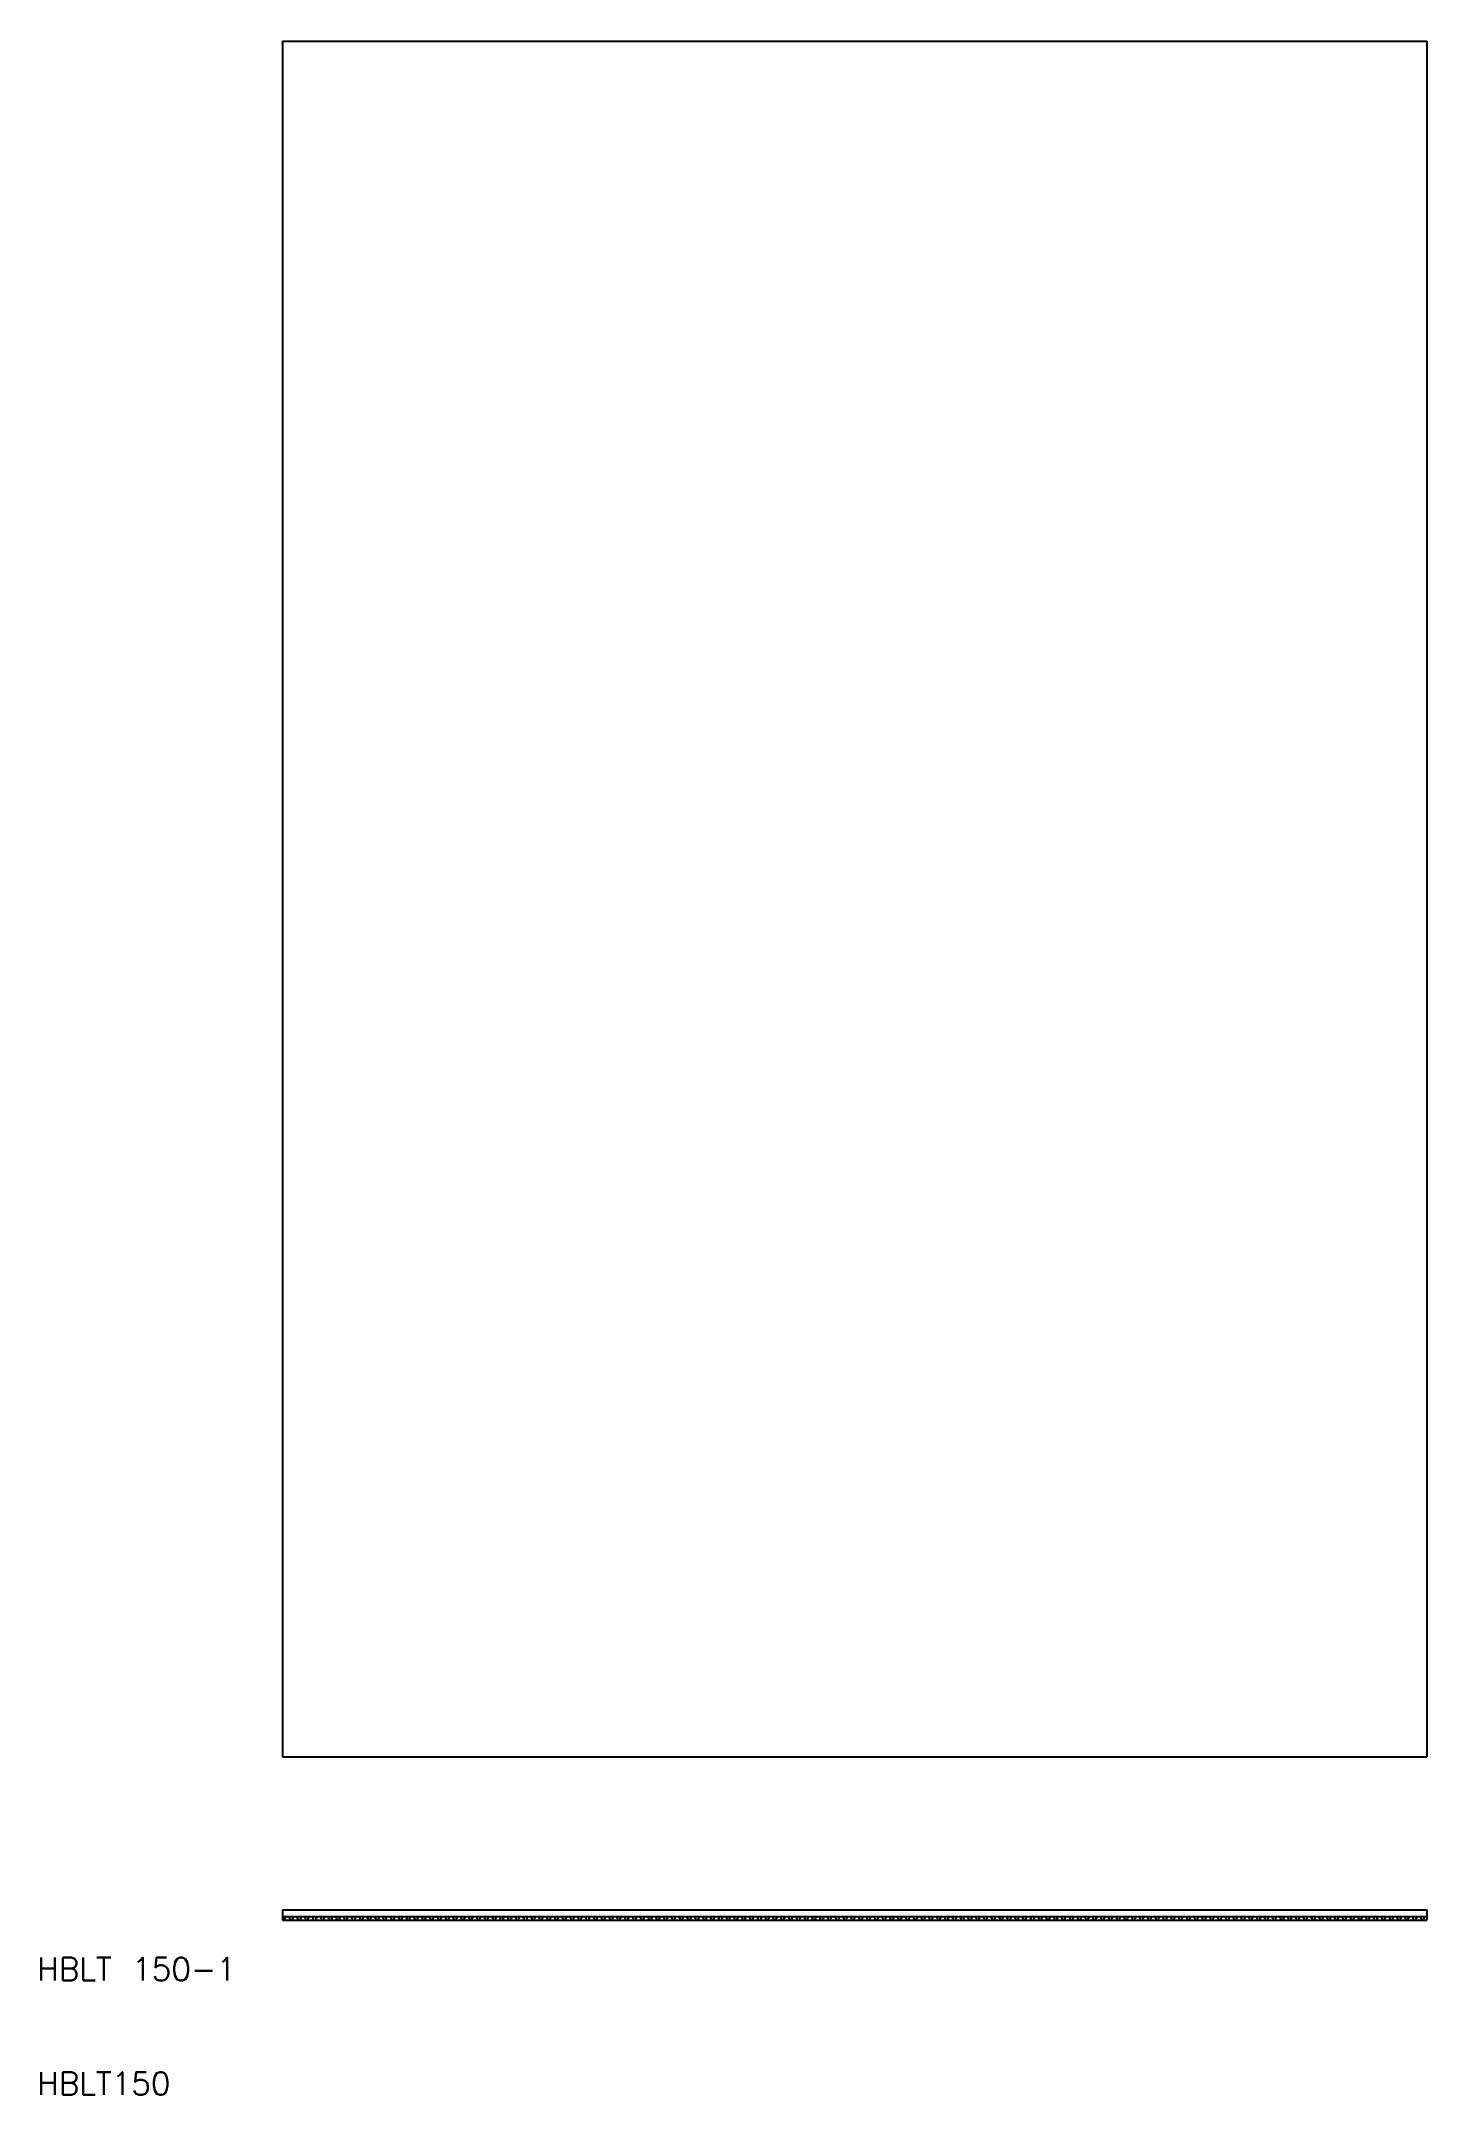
# Model space of a CAD drawing. Extents: x 10 to 131, y 10 to 190.
import ezdxf

# ---------------------------------------------------------------- set-up
doc = ezdxf.new("R2010")
doc.units = 0
doc.layers.get('0').update_dxf_attribs({"linetype": 'CONTINUOUS'})
doc.styles.get("Standard").update_dxf_attribs({"font": 'txt.shx', "bigfont": 'extfont.shx'})

msp = doc.modelspace()

# ---------------------------------------------------------------- linework, layer by layer
at = {"color": 7, "linetype": 'CONTINUOUS'}
for p, q in [((31.45, 189.55), (131.45, 189.55)), ((31.45, 189.55), (31.45, 39.55)), ((131.45, 189.55), (131.45, 39.55)), ((31.45, 39.55), (131.45, 39.55)), ((31.45, 26.17), (131.45, 26.17)), ((31.45, 26.17), (31.45, 25.27)), ((31.45, 25.61), (131.45, 25.61)), ((31.45, 25.27), (131.45, 25.27)), ((31.61, 25.27), (31.74, 25.61)), ((31.99, 25.61), (32.12, 25.27)), ((32.29, 25.27), (32.42, 25.61)), ((32.67, 25.61), (32.8, 25.27)), ((32.97, 25.27), (33.1, 25.61)), ((33.36, 25.61), (33.48, 25.27)), ((33.66, 25.27), (33.78, 25.61)), ((34.04, 25.61), (34.16, 25.27)), ((34.34, 25.27), (34.46, 25.61)), ((34.72, 25.61), (34.84, 25.27)), ((35.02, 25.27), (35.14, 25.61)), ((35.4, 25.61), (35.53, 25.27)), ((35.7, 25.27), (35.83, 25.61)), ((36.08, 25.61), (36.21, 25.27)), ((36.38, 25.27), (36.51, 25.61)), ((36.77, 25.61), (36.89, 25.27)), ((37.07, 25.27), (37.19, 25.61)), ((37.45, 25.61), (37.57, 25.27)), ((37.75, 25.27), (37.87, 25.61)), ((38.13, 25.61), (38.25, 25.27)), ((38.43, 25.27), (38.55, 25.61)), ((38.81, 25.61), (38.93, 25.27)), ((39.11, 25.27), (39.23, 25.61)), ((39.49, 25.61), (39.62, 25.27)), ((39.79, 25.27), (39.92, 25.61)), ((40.17, 25.61), (40.3, 25.27)), ((40.47, 25.27), (40.6, 25.61)), ((40.86, 25.61), (40.98, 25.27)), ((41.16, 25.27), (41.28, 25.61)), ((41.54, 25.61), (41.66, 25.27)), ((41.84, 25.27), (41.96, 25.61)), ((42.22, 25.61), (42.34, 25.27)), ((42.52, 25.27), (42.64, 25.61)), ((42.9, 25.61), (43.03, 25.27)), ((43.2, 25.27), (43.33, 25.61)), ((43.58, 25.61), (43.71, 25.27)), ((43.88, 25.27), (44.01, 25.61)), ((44.26, 25.61), (44.39, 25.27)), ((44.56, 25.27), (44.69, 25.61)), ((44.95, 25.61), (45.07, 25.27)), ((45.25, 25.27), (45.37, 25.61)), ((45.63, 25.61), (45.75, 25.27)), ((45.93, 25.27), (46.05, 25.61)), ((46.31, 25.61), (46.43, 25.27)), ((46.61, 25.27), (46.73, 25.61)), ((46.99, 25.61), (47.12, 25.27)), ((47.29, 25.27), (47.42, 25.61)), ((47.67, 25.61), (47.8, 25.27)), ((47.97, 25.27), (48.1, 25.61)), ((48.36, 25.61), (48.48, 25.27)), ((48.66, 25.27), (48.78, 25.61)), ((49.04, 25.61), (49.16, 25.27)), ((49.34, 25.27), (49.46, 25.61)), ((49.72, 25.61), (49.84, 25.27)), ((50.02, 25.27), (50.14, 25.61)), ((50.4, 25.61), (50.52, 25.27)), ((50.7, 25.27), (50.82, 25.61)), ((51.08, 25.61), (51.21, 25.27)), ((51.38, 25.27), (51.51, 25.61)), ((51.76, 25.61), (51.89, 25.27)), ((52.06, 25.27), (52.19, 25.61)), ((52.45, 25.61), (52.57, 25.27)), ((52.75, 25.27), (52.87, 25.61)), ((53.13, 25.61), (53.25, 25.27)), ((53.43, 25.27), (53.55, 25.61)), ((53.81, 25.61), (53.93, 25.27)), ((54.11, 25.27), (54.23, 25.61)), ((54.49, 25.61), (54.62, 25.27)), ((54.79, 25.27), (54.92, 25.61)), ((55.17, 25.61), (55.3, 25.27)), ((55.47, 25.27), (55.6, 25.61)), ((55.85, 25.61), (55.98, 25.27)), ((56.15, 25.27), (56.28, 25.61)), ((56.54, 25.61), (56.66, 25.27)), ((56.84, 25.27), (56.96, 25.61)), ((57.22, 25.61), (57.34, 25.27)), ((57.52, 25.27), (57.64, 25.61)), ((57.9, 25.61), (58.02, 25.27)), ((58.2, 25.27), (58.32, 25.61)), ((58.58, 25.61), (58.71, 25.27)), ((58.88, 25.27), (59.01, 25.61)), ((59.26, 25.61), (59.39, 25.27)), ((59.56, 25.27), (59.69, 25.61)), ((59.95, 25.61), (60.07, 25.27)), ((60.25, 25.27), (60.37, 25.61)), ((60.63, 25.61), (60.75, 25.27)), ((60.93, 25.27), (61.05, 25.61)), ((61.31, 25.61), (61.43, 25.27)), ((61.61, 25.27), (61.73, 25.61)), ((61.99, 25.61), (62.11, 25.27)), ((62.29, 25.27), (62.41, 25.61)), ((62.67, 25.61), (62.8, 25.27)), ((62.97, 25.27), (63.1, 25.61)), ((63.35, 25.61), (63.48, 25.27)), ((63.65, 25.27), (63.78, 25.61)), ((64.04, 25.61), (64.16, 25.27)), ((64.34, 25.27), (64.46, 25.61)), ((64.72, 25.61), (64.84, 25.27)), ((65.02, 25.27), (65.14, 25.61)), ((65.4, 25.61), (65.52, 25.27)), ((65.7, 25.27), (65.82, 25.61)), ((66.08, 25.61), (66.21, 25.27)), ((66.38, 25.27), (66.51, 25.61)), ((66.76, 25.61), (66.89, 25.27)), ((67.06, 25.27), (67.19, 25.61)), ((67.44, 25.61), (67.57, 25.27)), ((67.74, 25.27), (67.87, 25.61)), ((68.13, 25.61), (68.25, 25.27)), ((68.43, 25.27), (68.55, 25.61)), ((68.81, 25.61), (68.93, 25.27)), ((69.11, 25.27), (69.23, 25.61)), ((69.49, 25.61), (69.61, 25.27)), ((69.79, 25.27), (69.91, 25.61)), ((70.17, 25.61), (70.3, 25.27)), ((70.47, 25.27), (70.6, 25.61)), ((70.85, 25.61), (70.98, 25.27)), ((71.15, 25.27), (71.28, 25.61)), ((71.54, 25.61), (71.66, 25.27)), ((71.84, 25.27), (71.96, 25.61)), ((72.22, 25.61), (72.34, 25.27)), ((72.52, 25.27), (72.64, 25.61)), ((72.9, 25.61), (73.02, 25.27)), ((73.2, 25.27), (73.32, 25.61)), ((73.58, 25.61), (73.7, 25.27)), ((73.88, 25.27), (74, 25.61)), ((74.26, 25.61), (74.39, 25.27)), ((74.56, 25.27), (74.69, 25.61)), ((74.94, 25.61), (75.07, 25.27)), ((75.24, 25.27), (75.37, 25.61)), ((75.63, 25.61), (75.75, 25.27)), ((75.93, 25.27), (76.05, 25.61)), ((76.31, 25.61), (76.43, 25.27)), ((76.61, 25.27), (76.73, 25.61)), ((76.99, 25.61), (77.11, 25.27)), ((77.29, 25.27), (77.41, 25.61)), ((77.67, 25.61), (77.8, 25.27)), ((77.97, 25.27), (78.1, 25.61)), ((78.35, 25.61), (78.48, 25.27)), ((78.65, 25.27), (78.78, 25.61)), ((79.03, 25.61), (79.16, 25.27)), ((79.33, 25.27), (79.46, 25.61)), ((79.72, 25.61), (79.84, 25.27)), ((80.02, 25.27), (80.14, 25.61)), ((80.4, 25.61), (80.52, 25.27)), ((80.7, 25.27), (80.82, 25.61)), ((81.08, 25.61), (81.2, 25.27)), ((81.38, 25.27), (81.5, 25.61)), ((81.76, 25.61), (81.89, 25.27)), ((82.06, 25.27), (82.19, 25.61)), ((82.44, 25.61), (82.57, 25.27)), ((82.74, 25.27), (82.87, 25.61)), ((83.13, 25.61), (83.25, 25.27)), ((83.43, 25.27), (83.55, 25.61)), ((83.81, 25.61), (83.93, 25.27)), ((84.11, 25.27), (84.23, 25.61)), ((84.49, 25.61), (84.61, 25.27)), ((84.79, 25.27), (84.91, 25.61)), ((85.17, 25.61), (85.29, 25.27)), ((85.47, 25.27), (85.59, 25.61)), ((85.85, 25.61), (85.98, 25.27)), ((86.15, 25.27), (86.28, 25.61)), ((86.53, 25.61), (86.66, 25.27)), ((86.83, 25.27), (86.96, 25.61)), ((87.22, 25.61), (87.34, 25.27)), ((87.52, 25.27), (87.64, 25.61)), ((87.9, 25.61), (88.02, 25.27)), ((88.2, 25.27), (88.32, 25.61)), ((88.58, 25.61), (88.7, 25.27)), ((88.88, 25.27), (89, 25.61)), ((89.26, 25.61), (89.39, 25.27)), ((89.56, 25.27), (89.69, 25.61)), ((89.94, 25.61), (90.07, 25.27)), ((90.24, 25.27), (90.37, 25.61)), ((90.62, 25.61), (90.75, 25.27)), ((90.92, 25.27), (91.05, 25.61)), ((91.31, 25.61), (91.43, 25.27)), ((91.61, 25.27), (91.73, 25.61)), ((91.99, 25.61), (92.11, 25.27)), ((92.29, 25.27), (92.41, 25.61)), ((92.67, 25.61), (92.79, 25.27)), ((92.97, 25.27), (93.09, 25.61)), ((93.35, 25.61), (93.48, 25.27)), ((93.65, 25.27), (93.78, 25.61)), ((94.03, 25.61), (94.16, 25.27)), ((94.33, 25.27), (94.46, 25.61)), ((94.72, 25.61), (94.84, 25.27)), ((95.02, 25.27), (95.14, 25.61)), ((95.4, 25.61), (95.52, 25.27)), ((95.7, 25.27), (95.82, 25.61)), ((96.08, 25.61), (96.2, 25.27)), ((96.38, 25.27), (96.5, 25.61)), ((96.76, 25.61), (96.88, 25.27)), ((97.06, 25.27), (97.18, 25.61)), ((97.44, 25.61), (97.57, 25.27)), ((97.74, 25.27), (97.87, 25.61)), ((98.12, 25.61), (98.25, 25.27)), ((98.42, 25.27), (98.55, 25.61)), ((98.81, 25.61), (98.93, 25.27)), ((99.11, 25.27), (99.23, 25.61)), ((99.49, 25.61), (99.61, 25.27)), ((99.79, 25.27), (99.91, 25.61)), ((100.17, 25.61), (100.29, 25.27)), ((100.47, 25.27), (100.59, 25.61)), ((100.85, 25.61), (100.98, 25.27)), ((101.15, 25.27), (101.28, 25.61)), ((101.53, 25.61), (101.66, 25.27)), ((101.83, 25.27), (101.96, 25.61)), ((102.21, 25.61), (102.34, 25.27)), ((102.51, 25.27), (102.64, 25.61)), ((102.9, 25.61), (103.02, 25.27)), ((103.2, 25.27), (103.32, 25.61)), ((103.58, 25.61), (103.7, 25.27)), ((103.88, 25.27), (104, 25.61)), ((104.26, 25.61), (104.38, 25.27)), ((104.56, 25.27), (104.68, 25.61)), ((104.94, 25.61), (105.07, 25.27)), ((105.24, 25.27), (105.37, 25.61)), ((105.62, 25.61), (105.75, 25.27)), ((105.92, 25.27), (106.05, 25.61)), ((106.31, 25.61), (106.43, 25.27)), ((106.61, 25.27), (106.73, 25.61)), ((106.99, 25.61), (107.11, 25.27)), ((107.29, 25.27), (107.41, 25.61)), ((107.67, 25.61), (107.79, 25.27)), ((107.97, 25.27), (108.09, 25.61)), ((108.35, 25.61), (108.47, 25.27)), ((108.65, 25.27), (108.77, 25.61)), ((109.03, 25.61), (109.16, 25.27)), ((109.33, 25.27), (109.46, 25.61)), ((109.71, 25.61), (109.84, 25.27)), ((110.01, 25.27), (110.14, 25.61)), ((110.4, 25.61), (110.52, 25.27)), ((110.7, 25.27), (110.82, 25.61)), ((111.08, 25.61), (111.2, 25.27)), ((111.38, 25.27), (111.5, 25.61)), ((111.76, 25.61), (111.88, 25.27)), ((112.06, 25.27), (112.18, 25.61)), ((112.44, 25.61), (112.57, 25.27)), ((112.74, 25.27), (112.87, 25.61)), ((113.12, 25.61), (113.25, 25.27)), ((113.42, 25.27), (113.55, 25.61)), ((113.8, 25.61), (113.93, 25.27)), ((114.1, 25.27), (114.23, 25.61)), ((114.49, 25.61), (114.61, 25.27)), ((114.79, 25.27), (114.91, 25.61)), ((115.17, 25.61), (115.29, 25.27)), ((115.47, 25.27), (115.59, 25.61)), ((115.85, 25.61), (115.97, 25.27)), ((116.15, 25.27), (116.27, 25.61)), ((116.53, 25.61), (116.66, 25.27)), ((116.83, 25.27), (116.96, 25.61)), ((117.21, 25.61), (117.34, 25.27)), ((117.51, 25.27), (117.64, 25.61)), ((117.9, 25.61), (118.02, 25.27)), ((118.2, 25.27), (118.32, 25.61)), ((118.58, 25.61), (118.7, 25.27)), ((118.88, 25.27), (119, 25.61)), ((119.26, 25.61), (119.38, 25.27)), ((119.56, 25.27), (119.68, 25.61)), ((119.94, 25.61), (120.06, 25.27)), ((120.24, 25.27), (120.36, 25.61)), ((120.62, 25.61), (120.75, 25.27)), ((120.92, 25.27), (121.05, 25.61)), ((121.3, 25.61), (121.43, 25.27)), ((121.6, 25.27), (121.73, 25.61)), ((121.99, 25.61), (122.11, 25.27)), ((122.29, 25.27), (122.41, 25.61)), ((122.67, 25.61), (122.79, 25.27)), ((122.97, 25.27), (123.09, 25.61)), ((123.35, 25.61), (123.47, 25.27)), ((123.65, 25.27), (123.77, 25.61)), ((124.03, 25.61), (124.16, 25.27)), ((124.33, 25.27), (124.46, 25.61)), ((124.71, 25.61), (124.84, 25.27)), ((125.01, 25.27), (125.14, 25.61)), ((125.39, 25.61), (125.52, 25.27)), ((125.69, 25.27), (125.82, 25.61)), ((126.08, 25.61), (126.2, 25.27)), ((126.38, 25.27), (126.5, 25.61)), ((126.76, 25.61), (126.88, 25.27)), ((127.06, 25.27), (127.18, 25.61)), ((127.44, 25.61), (127.56, 25.27)), ((127.74, 25.27), (127.86, 25.61)), ((128.12, 25.61), (128.25, 25.27)), ((128.42, 25.27), (128.55, 25.61)), ((128.8, 25.61), (128.93, 25.27)), ((129.1, 25.27), (129.23, 25.61)), ((129.49, 25.61), (129.61, 25.27)), ((129.79, 25.27), (129.91, 25.61)), ((130.17, 25.61), (130.29, 25.27)), ((130.47, 25.27), (130.59, 25.61)), ((130.85, 25.61), (130.97, 25.27)), ((131.15, 25.27), (131.27, 25.61)), ((131.45, 26.17), (131.45, 25.27))]:
    msp.add_line(p, q, dxfattribs=at)

# ---------------------------------------------------------------- texts
for s, p in [('HBLT 150-1', (10, 20)), ('HBLT150', (10, 10))]:
    msp.add_text(s, height=2, dxfattribs=at).set_placement(p)

doc.saveas('drawing.dxf')
